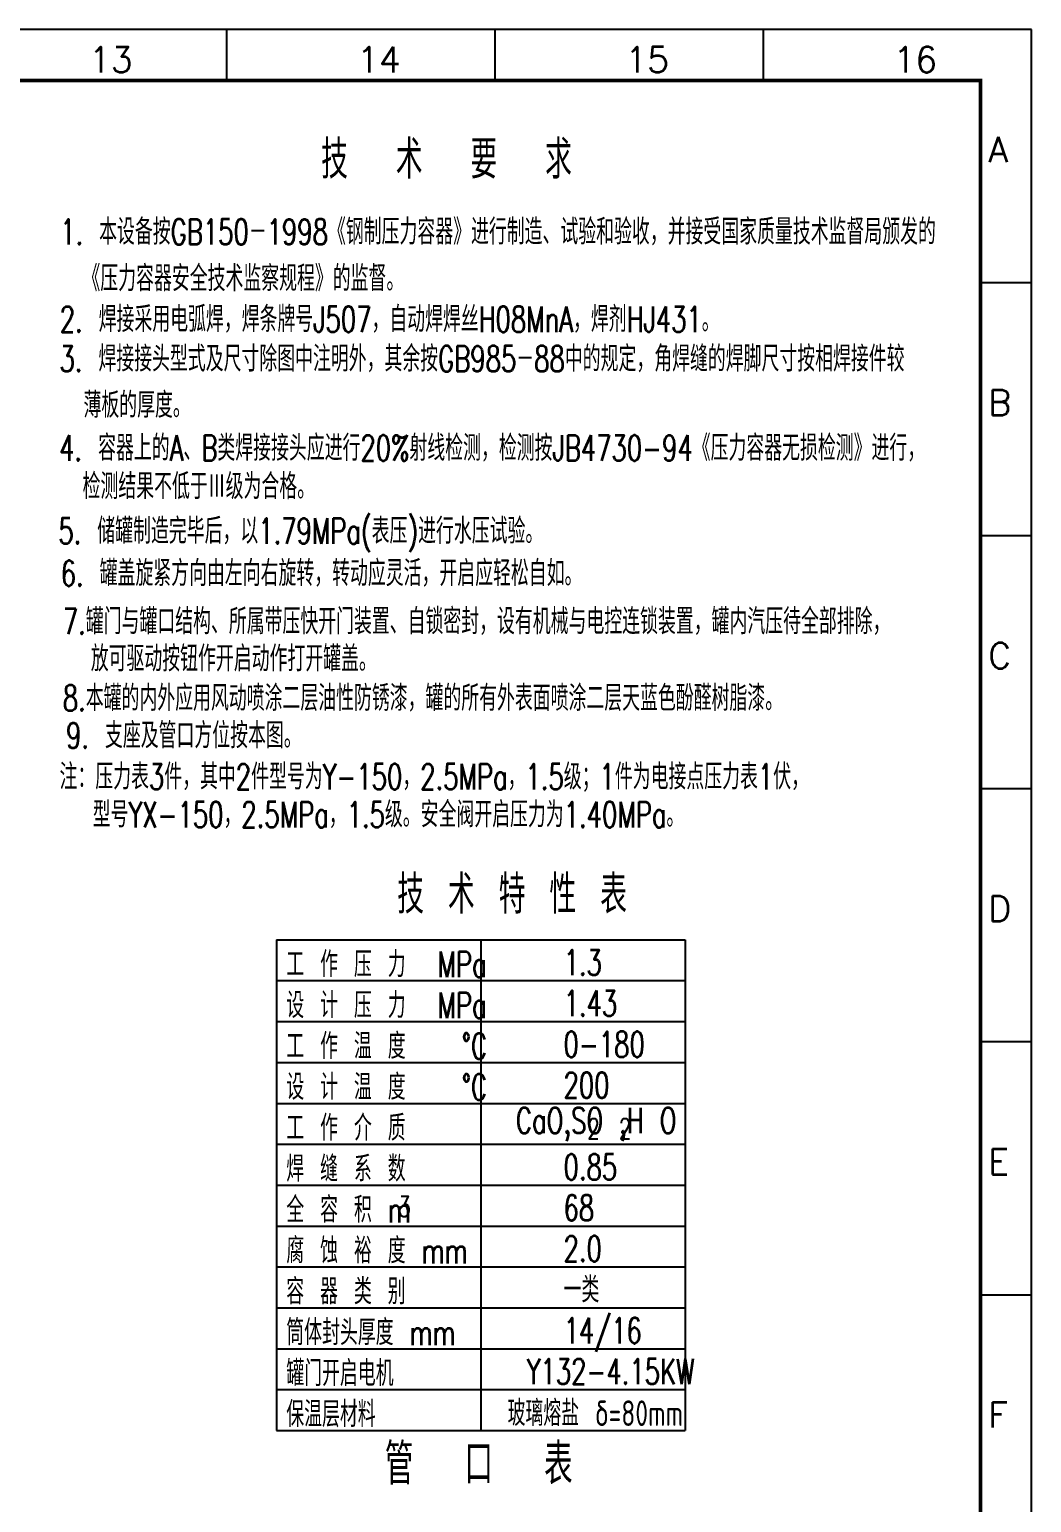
# Model space of a CAD drawing. Extents: x 3651 to 4491, y 6105 to 6699.
# Drawn here: x 4295.2 to 4491.4, y 6410.8 to 6698.9 of the extents above; entities that cross this region are included whole.
import ezdxf

# ---------------------------------------------------------------- set-up
doc = ezdxf.new("R2010")
doc.units = 0
doc.header["$MEASUREMENT"] = 0
doc.layers.get('0').update_dxf_attribs({"linetype": 'CONTINUOUS'})
doc.layers.add('DIM', color=5, linetype='CONTINUOUS')
doc.layers.add('TK', color=5, linetype='CONTINUOUS')
doc.styles.add('HZTXT', font='txt', dxfattribs={"width": 0.75, "bigfont": 'HZTXT'})

msp = doc.modelspace()

# ---------------------------------------------------------------- linework, layer by layer
for p, q in [((4343.5307, 6520.876), (4423.5307, 6520.876)), ((4343.5307, 6520.876), (4343.5307, 6424.876)), ((4423.5307, 6520.876), (4423.5307, 6424.876)), ((4343.5307, 6424.876), (4423.5307, 6424.876))]:
    msp.add_line(p, q)
at = {"layer": 'DIM'}
for p, q in [((4383.5307, 6520.876), (4383.5307, 6424.876)), ((4343.5307, 6512.876), (4423.5307, 6512.876)), ((4343.5307, 6504.876), (4423.5307, 6504.876)), ((4343.5307, 6496.876), (4423.5307, 6496.876)), ((4343.5307, 6488.876), (4423.5307, 6488.876)), ((4343.5307, 6480.876), (4423.5307, 6480.876)), ((4343.5307, 6472.876), (4423.5307, 6472.876)), ((4343.5307, 6464.876), (4423.5307, 6464.876)), ((4343.5307, 6456.876), (4423.5307, 6456.876)), ((4343.5307, 6448.876), (4423.5307, 6448.876)), ((4343.5307, 6440.876), (4423.5307, 6440.876)), ((4343.5307, 6432.876), (4423.5307, 6432.876))]:
    msp.add_line(p, q, dxfattribs=at)
at = {"layer": 'TK'}
for p, q in [((4333.868, 6688.9431), (4333.868, 6698.9431)), ((4386.368, 6688.9431), (4386.368, 6698.9431)), ((4438.868, 6688.9431), (4438.868, 6698.9431)), ((4491.368, 6688.9431), (4491.368, 6698.9431)), ((4481.368, 6649.4431), (4491.368, 6649.4431)), ((4481.368, 6599.9431), (4491.368, 6599.9431)), ((4481.368, 6550.4431), (4491.368, 6550.4431)), ((4481.368, 6500.9431), (4491.368, 6500.9431)), ((4481.368, 6451.4431), (4491.368, 6451.4431))]:
    msp.add_line(p, q, dxfattribs=at)
at = {"layer": 'TK', "color": 5}
msp.add_lwpolyline([(4491.368, 6698.9431), (3651.368, 6698.9431), (3651.368, 6104.9431), (4491.368, 6104.9431)], close=True, dxfattribs=at)
at = {"layer": 'TK', "color": 7, "const_width": 0.7}
msp.add_lwpolyline([(4481.368, 6114.9431), (4481.368, 6688.9431), (3676.368, 6688.9431), (3676.368, 6114.9431)], close=True, dxfattribs=at)

# ---------------------------------------------------------------- texts
at = {"layer": 'DIM', "style": 'HZTXT', "width": 0.7}
for s, height, p in [(' 技  术  要  求', 7.5, (4347.6224, 6669.7628)), ('1. 本设备按GB150－1998《钢制压力容器》进行制造、试验和验收，并接受国家质量技术监督局颁发的', 5, (4301.2174, 6656.8622)), ('《压力容器安全技术监察规程》的监督。', 5, (4305.5747, 6647.7472)), ('2. 焊接采用电弧焊，焊条牌号J507，自动焊焊丝H08MnA，焊剂HJ431。', 5, (4301.132, 6639.7614)), ('3. 焊接接头型式及尺寸除图中注明外，其余按GB985－88中的规定，角焊缝的焊脚尺寸按相焊接件较', 5, (4301.0843, 6632.0251)), ('薄板的厚度。', 5, (4305.782, 6622.9677)), ('4. 容器上的A、B类焊接接头应进行20%射线检测，检测按JB4730-94《压力容器无损检测》进行，', 5, (4301.0183, 6614.5756)), ('检测结果不低于Ⅲ级为合格。', 5, (4305.6085, 6607.0625)), ('5. 储罐制造完毕后，以1.79MPa(表压)进行水压试验。', 5, (4300.8652, 6598.3407)), ('6. 罐盖旋紧方向由左向右旋转，转动应灵活，开启应轻松自如。', 5, (4301.3306, 6590.0656)), ('7.罐门与罐口结构、所属带压快开门装置、自锁密封，设有机械与电控连锁装置，罐内汽压待全部排除，', 5, (4301.7313, 6580.6445)), ('放可驱动按钮作开启动作打开罐盖。', 5, (4307.2001, 6573.3625)), ('8.本罐的内外应用风动喷涂二层油性防锈漆，罐的所有外表面喷涂二层天蓝色酚醛树脂漆。', 5, (4301.7313, 6565.6482)), ('9. 支座及管口方位按本图。', 5, (4302.3698, 6558.3417)), ('注：压力表3件，其中2件型号为Y-150，2.5MPa，1.5级；1件为电接点压力表1伏，', 5, (4301.0965, 6550.2721)), ('型号YX-150，2.5MPa，1.5级。安全阀开启压力为1.40MPa。', 5, (4307.5846, 6542.8662)), ('技 术 特 性 表', 7.5, (4367.1929, 6525.9959)), ('工 作 压 力  MPa', 5, (4345.4814, 6513.5689)), ('1.3', 5, (4399.7603, 6513.9304)), ('设 计 压 力  MPa', 5, (4345.4814, 6505.5689)), ('1.43', 5, (4399.7603, 6505.9304)), ('工 作 温 度   %%dC', 5, (4345.4814, 6497.5689)), ('0-180', 5, (4399.7603, 6497.9304)), ('设 计 温 度   %%dC', 5, (4345.4814, 6489.5689)), ('200', 5, (4399.7603, 6489.9304)), ('工 作 介 质', 5, (4345.4814, 6481.5689)), ('CaO,SO ,H O', 5, (4390.4267, 6483.0141)), ('2', 4, (4404.4362, 6481.9193)), ('2', 4, (4410.5917, 6481.9193)), ('焊 缝 系 数', 5, (4345.4814, 6473.5689)), ('0.85', 5, (4399.7603, 6473.9304)), ('全 容 积 m', 5, (4345.4814, 6465.5689)), ('3', 4, (4367.3982, 6466.7066)), ('68', 5, (4399.7603, 6465.9304)), ('腐 蚀 裕 度 mm', 5, (4345.4814, 6457.5689)), ('2.0', 5, (4399.7603, 6457.9304)), ('容 器 类 别', 5, (4345.4814, 6449.5689)), ('一类', 5, (4399.7603, 6449.9304)), ('筒体封头厚度 mm', 5, (4345.4814, 6441.5689)), ('14/16', 5, (4399.7603, 6441.9304)), ('罐门开启电机', 5, (4345.4814, 6433.5689)), ('Y132-4.15KW', 5, (4392.5356, 6433.9304)), ('保温层材料', 5, (4345.4814, 6425.5689)), ('玻璃熔盐 δ=80mm', 5, (4388.8013, 6425.767)), ('管  口  表', 8, (4364.7616, 6414.322))]:
    msp.add_text(s, height=height, dxfattribs=at).set_placement(p)
at = {"layer": 'TK', "style": 'HZTXT'}
for s, p in [('13', (4306.8184, 6690.548)), ('14', (4359.3184, 6690.548)), ('15', (4411.8184, 6690.548)), ('16', (4464.3184, 6690.548)), ('A', (4482.8952, 6672.9535)), ('B', (4482.8952, 6623.4535)), ('C', (4482.8952, 6573.9535)), ('D', (4482.8952, 6524.4535)), ('E', (4482.8952, 6474.9535)), ('F', (4482.8952, 6425.4535))]:
    msp.add_text(s, height=5, dxfattribs=at).set_placement(p)

doc.saveas('drawing.dxf')
